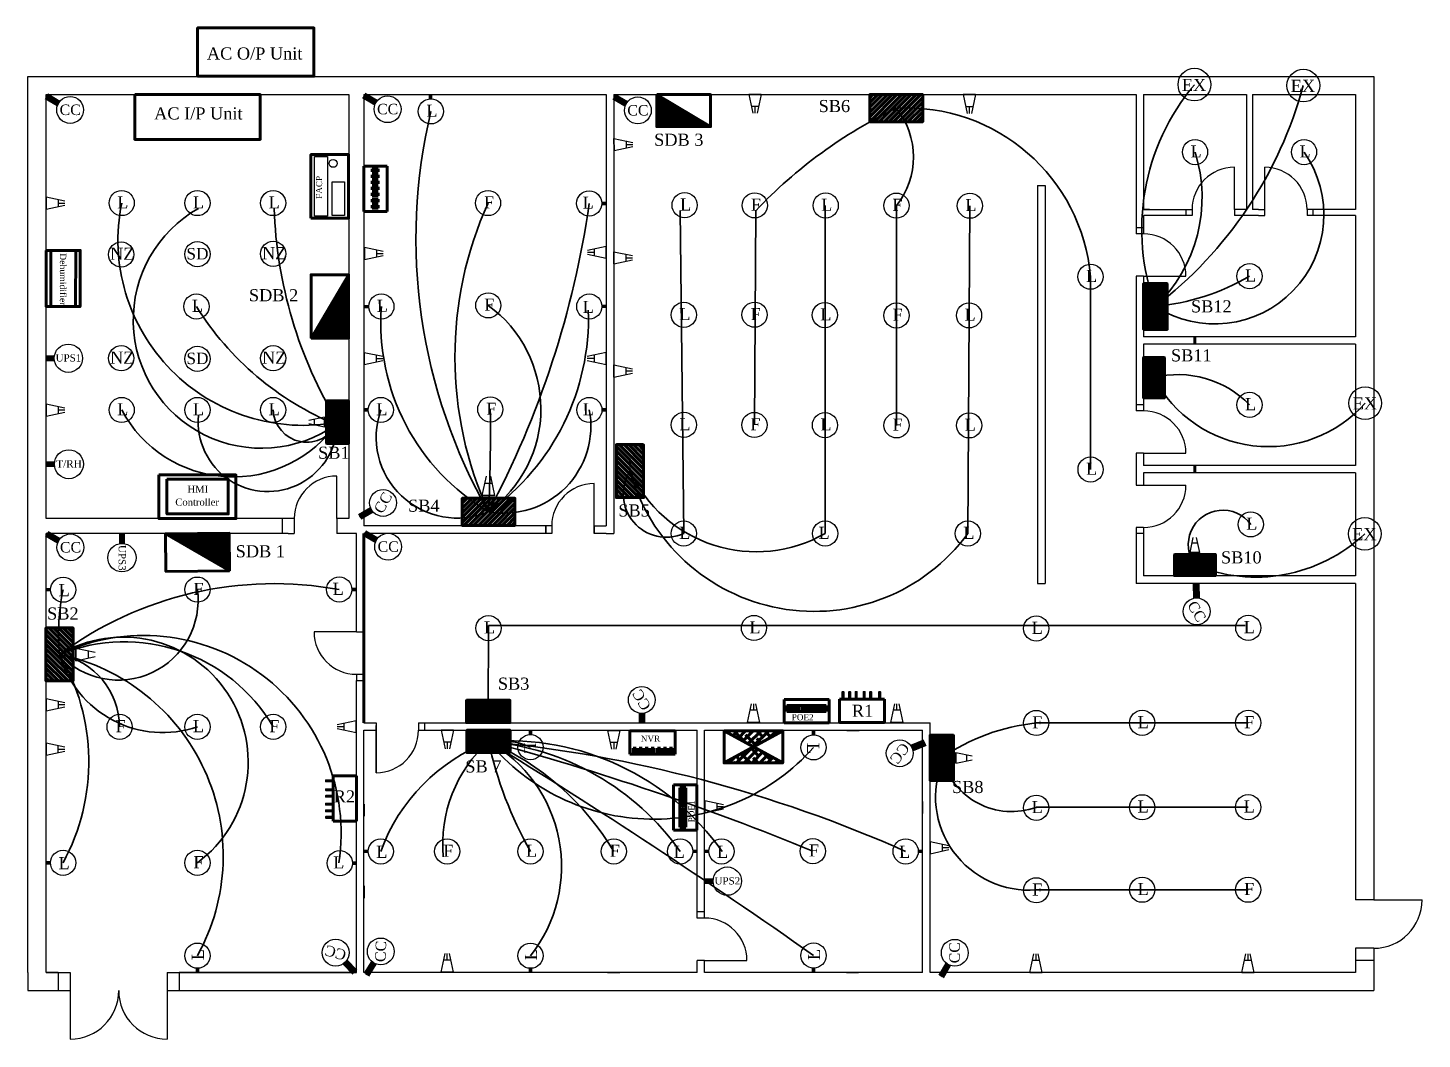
# Model space of a CAD drawing. Header units: metres. Extents: x 59 to 203, y 25 to 76.
# Drawn here: x 132.46 to 155.49, y 24.89 to 41.59 of the extents above; entities that cross this region are included whole.
import ezdxf
from ezdxf.enums import TextEntityAlignment as Align

# ---------------------------------------------------------------- set-up
doc = ezdxf.new("R2010")
doc.units = ezdxf.units.M
doc.header["$LTSCALE"] = 1e-05
doc.header["$MEASUREMENT"] = 0
doc.linetypes.add('DASHED2', pattern=[0.375, 0.25, -0.125])
doc.layers.add('Wire(SLF)', color=100, linetype='DASHED2')
doc.styles.get("Standard").update_dxf_attribs({"font": 'times.ttf'})

# ---------------------------------------------------------------- blocks, each defined once
blk = doc.blocks.new('normal door')
for p, q in [((0, 0.125), (0, 0.825)), ((-0.7, 0.125), (-0.8, 0.125)), ((-0.8, 0.125), (-0.8, 0)), ((-0.7, 0), (-0.8, 0)), ((-0.7, 0.125), (-0.7, 0)), ((0, 0.125), (0, 0))]:
    blk.add_line(p, q)
blk.add_arc((0, 0.125), 0.7, 90, 180)

msp = doc.modelspace()

# ---------------------------------------------------------------- hatches: boundary and pattern name
at = {"lineweight": 60}
h = msp.add_hatch(dxfattribs=at)
h.set_pattern_fill('ANSI31', color=256, scale=0.221801, angle=0.0166, style=0)
h.set_pattern_definition([(45.01664, (131.454638, 25.38501), (-0.019610316, 0.019598928), [])])
h.paths.add_polyline_path([(143.736, 39.958), (142.847, 40.485), (142.847, 39.958)])
h = msp.add_hatch(dxfattribs=at)
h.set_pattern_fill('ANSI31', color=256, scale=0.447342, angle=180)
h.set_pattern_definition([(225, (184.031344, 68.213096), (0.03953984, -0.03953984), [])])
h.paths.add_polyline_path([(147.241, 40.036), (147.241, 40.486), (146.367, 40.486), (146.367, 40.036)])
h = msp.add_hatch(dxfattribs=at)
h.set_pattern_fill('ANSI31', color=256, scale=0.261867, angle=90, style=0)
h.set_pattern_definition([(135, (154.962064, 23.005506), (-0.02314598, -0.02314598), [])])
h.paths.add_polyline_path([(137.76, 37.511), (137.139, 36.461), (137.76, 36.461)])
h = msp.add_hatch(dxfattribs=at)
h.set_pattern_fill('ANSI31', color=256, scale=0.388692, angle=-90)
h.set_pattern_definition([(315, (126.795753, 69.332457), (0.034355855, 0.034355855), [])])
h.paths.add_polyline_path([(151.279, 37.365), (150.888, 37.365), (150.888, 36.606), (151.279, 36.606)])
h = msp.add_hatch(dxfattribs=at)
h.set_pattern_fill('ANSI31', color=256, scale=0.342004, angle=-90)
h.set_pattern_definition([(315, (129.689607, 64.272085), (0.03022915, 0.03022915), [])])
h.paths.add_polyline_path([(151.232, 36.145), (150.888, 36.145), (150.888, 35.477), (151.232, 35.477)])
h = msp.add_hatch(dxfattribs=at)
h.set_pattern_fill('ANSI31', color=256, scale=0.359311, angle=90)
h.set_pattern_definition([(135, (160.02907, 5.1748), (-0.03175889, -0.03175889), [])])
h.paths.add_polyline_path([(137.397, 34.725), (137.758, 34.725), (137.758, 35.427), (137.397, 35.427)])
h = msp.add_hatch(dxfattribs=at)
h.set_pattern_fill('ANSI31', color=256, scale=0.447342, angle=-90)
h.set_pattern_definition([(315, (114.45358, 71.49459), (0.03953984, 0.03953984), [])])
h.paths.add_polyline_path([(142.631, 34.704), (142.181, 34.704), (142.181, 33.83), (142.631, 33.83)])
h = msp.add_hatch(dxfattribs=at)
h.set_pattern_fill('ANSI31', color=256, scale=0.447342)
h.set_pattern_definition([(45, (102.84303, 5.643244), (-0.03953984, 0.03953984), [])])
h.paths.add_polyline_path([(139.634, 33.82), (139.634, 33.371), (140.507, 33.371), (140.507, 33.82)])
h = msp.add_hatch(dxfattribs=at)
h.set_pattern_fill('ANSI31', color=256, scale=0.261867, angle=180.422, style=0)
h.set_pattern_definition([(225.42197, (149.116005, 50.540016), (0.023315812, -0.02297489), [])])
h.paths.add_polyline_path([(134.738, 33.232), (135.792, 32.618), (135.788, 33.24)])
h = msp.add_hatch(dxfattribs=at)
h.set_pattern_fill('ANSI31', color=256, scale=0.347025)
h.set_pattern_definition([(45, (122.8562, 11.03124), (-0.03067299, 0.03067299), [])])
h.paths.add_polyline_path([(151.396, 32.89), (151.396, 32.541), (152.074, 32.541), (152.074, 32.89)])
h = msp.add_hatch(dxfattribs=at)
h.set_pattern_fill('ANSI31', color=256, scale=0.447342, angle=-90)
h.set_pattern_definition([(315, (105.033273, 68.46726), (0.03953984, 0.03953984), [])])
h.paths.add_polyline_path([(133.21, 31.677), (132.761, 31.677), (132.761, 30.803), (133.21, 30.803)])
h = msp.add_hatch(dxfattribs=at)
h.set_pattern_fill('ANSI31', color=256, scale=0.367618)
h.set_pattern_definition([(45, (109.472096, 7.32689), (-0.032493114, 0.032493114), [])])
h.paths.add_polyline_path([(139.706, 30.482), (139.706, 30.113), (140.424, 30.113), (140.424, 30.482)])
h = msp.add_hatch(dxfattribs=at)
h.set_pattern_fill('ANSI31', color=256, scale=0.365629, angle=180)
h.set_pattern_definition([(225, (170.497143, 52.648433), (0.03231735, -0.03231735), [])])
h.paths.add_polyline_path([(140.427, 29.618), (140.427, 29.986), (139.713, 29.986), (139.713, 29.618)])
h = msp.add_hatch(dxfattribs=at)
h.set_pattern_fill('ANSI38', color=256, scale=0.720766)
h.set_pattern_definition([(45, (95.60787, -13.75963), (-0.06370732, 0.06370732), []), (135, (95.60787, -13.75963), (-0.19112195, 0.06370732), [0.2252394, -0.13514363])])
h.paths.add_polyline_path([(143.961, 29.979), (144.445, 29.714), (144.929, 29.979)])
h.paths.add_polyline_path([(144.929, 29.448), (144.445, 29.714), (143.961, 29.448)])
h = msp.add_hatch(dxfattribs=at)
h.set_pattern_fill('ANSI31', color=256, scale=0.382647, angle=-90)
h.set_pattern_definition([(315, (123.64542, 61.375407), (0.033821574, 0.033821574), [])])
h.paths.add_polyline_path([(147.748, 29.905), (147.363, 29.905), (147.363, 29.158), (147.748, 29.158)])

# ---------------------------------------------------------------- linework, layer by layer
for p, q in [((132.463, 25.986), (132.463, 40.786)), ((142.013, 40.786), (142.163, 40.786)), ((150.738, 40.786), (150.888, 40.786)), ((152.588, 40.786), (152.688, 40.786)), ((154.688, 40.786), (154.688, 36.486)), ((132.763, 40.486), (137.763, 40.486)), ((137.763, 40.486), (137.763, 33.486)), ((138.013, 40.486), (138.013, 36.855)), ((142.013, 40.486), (142.013, 33.361)), ((142.138, 40.486), (142.138, 33.236)), ((150.763, 40.486), (150.763, 38.186)), ((150.763, 40.486), (150.763, 38.186)), ((150.888, 40.486), (150.888, 38.586)), ((152.588, 40.486), (152.588, 38.586)), ((152.688, 40.486), (152.688, 38.586)), ((154.388, 40.486), (154.388, 38.586)), ((154.388, 40.486), (154.388, 38.586)), ((154.388, 40.486), (154.388, 38.586)), ((154.688, 40.486), (154.688, 38.586)), ((152.388, 38.586), (152.388, 39.286)), ((152.888, 38.586), (152.888, 39.286)), ((149.138, 38.986), (149.138, 32.411)), ((149.138, 38.986), (149.263, 38.986)), ((149.263, 38.986), (149.263, 32.411)), ((150.988, 38.586), (150.888, 38.586)), ((150.888, 38.586), (151.688, 38.586)), ((150.888, 38.486), (150.888, 38.186)), ((151.588, 38.486), (150.888, 38.486)), ((151.588, 38.586), (151.588, 38.486)), ((151.588, 38.586), (151.588, 38.486)), ((151.688, 38.486), (151.588, 38.486)), ((151.688, 38.586), (151.688, 38.486)), ((152.388, 38.586), (152.388, 38.486)), ((152.588, 38.586), (152.388, 38.586)), ((152.788, 38.486), (152.388, 38.486)), ((152.788, 38.586), (152.688, 38.586)), ((152.788, 38.586), (152.888, 38.586)), ((152.788, 38.486), (152.888, 38.486)), ((152.888, 38.486), (152.888, 38.586)), ((154.388, 38.586), (153.588, 38.586)), ((153.588, 38.586), (153.588, 38.486)), ((154.388, 38.486), (153.588, 38.486)), ((153.688, 38.486), (153.688, 38.586)), ((154.388, 38.486), (154.388, 37.486)), ((154.388, 38.486), (154.388, 36.486)), ((150.888, 38.286), (150.763, 38.286)), ((150.888, 38.186), (150.763, 38.186)), ((150.763, 37.486), (150.763, 35.261)), ((150.763, 37.486), (150.763, 35.261)), ((150.888, 37.486), (150.763, 37.486)), ((150.888, 37.486), (150.888, 36.486)), ((150.888, 37.486), (151.588, 37.486)), ((138.013, 36.855), (138.013, 33.361)), ((154.388, 36.486), (150.888, 36.486)), ((154.688, 36.486), (154.688, 36.386)), ((154.688, 36.386), (154.688, 36.286)), ((150.888, 36.361), (150.888, 35.261)), ((154.388, 36.361), (150.888, 36.361)), ((150.888, 35.361), (150.763, 35.361)), ((150.888, 35.261), (150.763, 35.261)), ((150.763, 34.561), (150.763, 34.036)), ((150.888, 34.561), (150.763, 34.561)), ((150.888, 34.561), (150.888, 34.361)), ((150.888, 34.561), (151.588, 34.561)), ((154.388, 34.361), (150.888, 34.361)), ((154.688, 34.361), (154.688, 34.225)), ((137.563, 33.486), (137.563, 34.186)), ((150.888, 34.236), (150.888, 34.036)), ((154.388, 34.236), (150.888, 34.236)), ((150.763, 34.036), (151.588, 34.036)), ((136.763, 33.486), (132.763, 33.486)), ((136.663, 33.486), (136.663, 33.236)), ((136.863, 33.486), (136.763, 33.486)), ((136.863, 33.486), (136.863, 33.236)), ((137.763, 33.486), (137.563, 33.486)), ((137.563, 33.486), (137.563, 33.236)), ((132.763, 25.986), (132.763, 33.236)), ((136.763, 33.236), (132.763, 33.236)), ((136.763, 33.236), (136.863, 33.236)), ((137.888, 33.236), (137.563, 33.236)), ((137.888, 31.611), (137.888, 33.236)), ((141.014, 33.361), (138.013, 33.361)), ((138.013, 31.611), (138.013, 33.236)), ((141.014, 33.236), (138.013, 33.236)), ((141.014, 33.236), (141.014, 33.361)), ((141.814, 33.236), (141.814, 33.361)), ((141.814, 33.361), (142.013, 33.361)), ((142.014, 33.236), (141.814, 33.236)), ((142.013, 33.236), (142.138, 33.236)), ((150.763, 33.336), (150.763, 32.411)), ((150.888, 33.336), (150.763, 33.336)), ((150.888, 33.236), (150.763, 33.236)), ((150.888, 33.336), (150.888, 32.536)), ((154.388, 32.536), (150.888, 32.536)), ((149.138, 32.411), (149.263, 32.411)), ((154.388, 32.411), (150.763, 32.411)), ((137.888, 31.611), (138.013, 31.611)), ((137.888, 25.986), (137.888, 30.811)), ((137.888, 30.811), (138.013, 30.811)), ((138.013, 30.111), (138.013, 30.811)), ((137.888, 25.986), (137.888, 29.986)), ((138.013, 30.111), (138.213, 30.111)), ((138.013, 30.111), (138.213, 30.111)), ((138.013, 25.986), (138.013, 29.986)), ((138.013, 29.986), (138.213, 29.986)), ((138.213, 30.111), (138.213, 29.986)), ((138.213, 29.286), (138.213, 30.066)), ((138.213, 29.986), (138.213, 29.286)), ((138.913, 30.111), (147.363, 30.111)), ((138.913, 30.111), (138.913, 29.986)), ((138.913, 29.986), (143.513, 29.986)), ((139.013, 30.111), (139.013, 29.986)), ((143.513, 26.886), (143.513, 29.986)), ((143.638, 26.886), (143.638, 29.986)), ((143.638, 29.986), (147.238, 29.986)), ((147.238, 25.986), (147.238, 29.986)), ((147.363, 25.986), (147.363, 30.111)), ((154.688, 27.383), (154.688, 27.186)), ((154.688, 27.186), (155.488, 27.186)), ((143.638, 26.986), (143.513, 26.986)), ((143.638, 26.886), (143.513, 26.886)), ((154.688, 26.386), (154.688, 25.686)), ((143.513, 25.986), (143.513, 26.186)), ((143.638, 26.186), (143.513, 26.186)), ((143.638, 25.986), (143.638, 26.186)), ((143.638, 26.186), (144.338, 26.186)), ((132.463, 25.986), (132.463, 25.686)), ((132.963, 25.986), (132.763, 25.986)), ((132.763, 25.986), (133.163, 25.986)), ((132.963, 25.986), (132.963, 25.686)), ((133.163, 25.986), (133.163, 25.686)), ((134.763, 25.986), (137.888, 25.986)), ((134.763, 25.986), (134.763, 25.686)), ((137.888, 25.986), (134.963, 25.986)), ((134.963, 25.986), (134.963, 25.686)), ((148.363, 25.986), (148.363, 25.987)), ((132.463, 25.686), (132.763, 25.686)), ((132.763, 25.686), (133.163, 25.686)), ((133.163, 25.686), (133.163, 24.886)), ((134.763, 25.686), (154.688, 25.686)), ((134.763, 25.686), (134.763, 24.886))]:
    msp.add_line(p, q)
for p, q in [((132.954, 40.312), (132.755, 40.429)), ((132.97, 40.344), (132.77, 40.461)), ((132.986, 40.368), (132.786, 40.485)), ((138.196, 40.324), (137.997, 40.441)), ((138.212, 40.356), (138.012, 40.473)), ((138.228, 40.38), (138.028, 40.497)), ((142.329, 40.304), (142.129, 40.421)), ((142.345, 40.336), (142.145, 40.453)), ((142.361, 40.36), (142.161, 40.477)), ((132.84, 37.913), (132.84, 36.986)), ((133.254, 37.912), (133.249, 36.984)), ((132.899, 36.155), (132.758, 36.155)), ((132.899, 36.155), (132.899, 36.155)), ((132.899, 36.107), (132.758, 36.107)), ((132.902, 34.406), (132.758, 34.406)), ((132.902, 34.357), (132.758, 34.357)), ((132.902, 34.406), (132.902, 34.406)), ((138.125, 33.655), (137.926, 33.537)), ((138.138, 33.629), (137.939, 33.511)), ((138.158, 33.6), (137.959, 33.482)), ((132.959, 33.087), (132.759, 33.204)), ((132.974, 33.119), (132.774, 33.236)), ((132.99, 33.143), (132.791, 33.26)), ((133.991, 33.069), (133.991, 33.236)), ((134.04, 33.069), (134.04, 33.236)), ((138.205, 33.099), (138.006, 33.215)), ((138.221, 33.13), (138.021, 33.247)), ((138.237, 33.154), (138.037, 33.271)), ((134.04, 33.069), (134.04, 33.069)), ((151.728, 32.169), (151.726, 32.401)), ((151.764, 32.172), (151.762, 32.404)), ((151.793, 32.17), (151.791, 32.402)), ((142.572, 30.268), (142.573, 30.111)), ((142.601, 30.266), (142.602, 30.111)), ((142.636, 30.269), (142.637, 30.111)), ((143.961, 29.979), (144.929, 29.448)), ((144.929, 29.979), (143.961, 29.448)), ((147.05, 29.722), (147.264, 29.81)), ((147.066, 29.691), (147.28, 29.779)), ((147.075, 29.663), (147.29, 29.751)), ((143.78, 27.519), (143.64, 27.519)), ((143.78, 27.471), (143.64, 27.471)), ((143.78, 27.519), (143.78, 27.519)), ((137.678, 26.136), (137.839, 25.97)), ((137.7, 26.155), (137.862, 25.989)), ((137.724, 26.181), (137.885, 26.015)), ((138.148, 26.163), (138.025, 25.967)), ((138.172, 26.145), (138.048, 25.95)), ((138.203, 26.129), (138.08, 25.933)), ((147.633, 26.136), (147.516, 25.937)), ((147.657, 26.12), (147.54, 25.92)), ((147.689, 26.105), (147.572, 25.905))]:
    msp.add_line(p, q, dxfattribs=at)
at = {"color": 0, "lineweight": 60}
for p, q in [((139.107, 40.486), (139.108, 40.415)), ((139.116, 40.486), (139.117, 40.415)), ((142.847, 40.485), (143.736, 39.958)), ((148.009, 40.485), (148.009, 40.486)), ((138.013, 38.557), (138.013, 39.304)), ((138.013, 39.304), (138.398, 39.304)), ((138.147, 39.261), (138.147, 39.211)), ((138.247, 39.261), (138.147, 39.261)), ((138.247, 39.211), (138.147, 39.211)), ((138.147, 39.161), (138.147, 39.111)), ((138.247, 39.161), (138.147, 39.161)), ((138.247, 39.161), (138.147, 39.161)), ((138.247, 39.261), (138.247, 39.211)), ((138.247, 39.161), (138.247, 39.111)), ((138.398, 39.304), (138.398, 38.557)), ((138.247, 39.111), (138.147, 39.111)), ((138.147, 39.061), (138.147, 39.011)), ((138.247, 39.061), (138.147, 39.061)), ((138.247, 39.011), (138.147, 39.011)), ((138.147, 38.961), (138.147, 38.911)), ((138.247, 38.961), (138.147, 38.961)), ((138.247, 39.061), (138.247, 39.011)), ((138.247, 38.961), (138.247, 38.911)), ((138.247, 38.911), (138.147, 38.911)), ((138.147, 38.861), (138.147, 38.811)), ((138.247, 38.861), (138.147, 38.861)), ((138.247, 38.811), (138.147, 38.811)), ((138.147, 38.761), (138.147, 38.711)), ((138.247, 38.761), (138.147, 38.761)), ((138.247, 38.711), (138.147, 38.711)), ((138.247, 38.861), (138.247, 38.811)), ((138.247, 38.761), (138.247, 38.711)), ((142.011, 38.691), (141.94, 38.691)), ((142.011, 38.682), (141.94, 38.682)), ((138.398, 38.557), (138.013, 38.557)), ((138.147, 38.661), (138.147, 38.611)), ((138.247, 38.661), (138.147, 38.661)), ((138.247, 38.611), (138.147, 38.611)), ((138.247, 38.661), (138.247, 38.611)), ((137.139, 36.461), (137.76, 37.511)), ((138.021, 36.988), (138.092, 36.988)), ((138.022, 36.978), (138.092, 36.979)), ((142.013, 36.992), (141.942, 36.991)), ((142.013, 36.983), (141.942, 36.982)), ((151.737, 36.486), (151.737, 36.361)), ((138.013, 35.282), (138.084, 35.282)), ((138.013, 35.273), (138.084, 35.273)), ((142.014, 35.283), (141.943, 35.283)), ((142.014, 35.274), (141.943, 35.274)), ((151.736, 34.361), (151.736, 34.236)), ((135.792, 32.618), (134.738, 33.232)), ((138.013, 30.111), (138.013, 33.236)), ((151.735, 32.541), (151.735, 32.536)), ((132.766, 32.313), (132.837, 32.313)), ((132.766, 32.304), (132.837, 32.304)), ((137.883, 32.317), (137.812, 32.316)), ((137.883, 32.308), (137.813, 32.307)), ((144.95, 30.112), (144.95, 30.497)), ((144.95, 30.497), (145.697, 30.497)), ((144.997, 30.397), (145.647, 30.397)), ((144.997, 30.397), (144.997, 30.297)), ((145.047, 30.397), (145.047, 30.297)), ((145.097, 30.397), (145.097, 30.297)), ((145.097, 30.397), (145.097, 30.297)), ((145.147, 30.397), (145.147, 30.297)), ((145.197, 30.397), (145.197, 30.297)), ((145.247, 30.397), (145.247, 30.297)), ((145.297, 30.397), (145.297, 30.297)), ((145.347, 30.397), (145.347, 30.297)), ((145.397, 30.397), (145.397, 30.297)), ((145.447, 30.397), (145.447, 30.297)), ((145.497, 30.397), (145.497, 30.297)), ((145.547, 30.397), (145.547, 30.297)), ((145.597, 30.397), (145.597, 30.297)), ((145.647, 30.397), (145.647, 30.297)), ((145.697, 30.497), (145.697, 30.112)), ((145.864, 30.115), (145.864, 30.5)), ((145.864, 30.5), (146.612, 30.5)), ((146.612, 30.5), (146.612, 30.115)), ((144.997, 30.297), (145.647, 30.297)), ((140.759, 29.987), (140.759, 29.916)), ((140.768, 29.987), (140.768, 29.916)), ((142.403, 29.977), (143.151, 29.977)), ((142.403, 29.592), (142.403, 29.977)), ((143.151, 29.977), (143.151, 29.592)), ((145.697, 30.112), (144.95, 30.112)), ((145.434, 29.982), (145.434, 29.912)), ((145.443, 29.982), (145.443, 29.912)), ((146.612, 30.115), (145.864, 30.115)), ((143.151, 29.592), (142.403, 29.592)), ((142.508, 29.692), (142.458, 29.692)), ((142.458, 29.592), (142.458, 29.692)), ((142.508, 29.592), (142.458, 29.592)), ((142.508, 29.592), (142.508, 29.692)), ((142.608, 29.692), (142.558, 29.692)), ((142.558, 29.592), (142.558, 29.692)), ((142.608, 29.592), (142.558, 29.592)), ((142.608, 29.592), (142.608, 29.692)), ((142.708, 29.692), (142.658, 29.692)), ((142.658, 29.592), (142.658, 29.692)), ((142.708, 29.592), (142.658, 29.592)), ((142.708, 29.592), (142.708, 29.692)), ((142.808, 29.692), (142.758, 29.692)), ((142.758, 29.592), (142.758, 29.692)), ((142.808, 29.592), (142.758, 29.592)), ((142.808, 29.592), (142.808, 29.692)), ((142.908, 29.692), (142.858, 29.692)), ((142.858, 29.592), (142.858, 29.692)), ((142.908, 29.592), (142.858, 29.592)), ((142.908, 29.592), (142.908, 29.692)), ((143.008, 29.692), (142.958, 29.692)), ((142.958, 29.592), (142.958, 29.692)), ((143.008, 29.592), (142.958, 29.592)), ((143.008, 29.592), (143.008, 29.692)), ((143.008, 29.592), (143.008, 29.692)), ((143.108, 29.692), (143.058, 29.692)), ((143.058, 29.592), (143.058, 29.692)), ((143.108, 29.592), (143.058, 29.592)), ((143.108, 29.592), (143.108, 29.692)), ((137.503, 28.488), (137.503, 29.235)), ((137.503, 29.235), (137.888, 29.235)), ((137.888, 29.235), (137.888, 28.488)), ((143.127, 28.339), (143.127, 29.086)), ((143.127, 29.086), (143.511, 29.086)), ((143.227, 28.386), (143.227, 29.036)), ((143.227, 29.036), (143.327, 29.036)), ((143.327, 28.386), (143.327, 29.036)), ((143.511, 29.086), (143.511, 28.339)), ((143.227, 28.986), (143.327, 28.986)), ((143.227, 28.936), (143.327, 28.936)), ((143.227, 28.886), (143.327, 28.886)), ((143.227, 28.836), (143.327, 28.836)), ((143.227, 28.786), (143.327, 28.786)), ((143.227, 28.736), (143.327, 28.736)), ((143.227, 28.686), (143.327, 28.686)), ((143.227, 28.636), (143.327, 28.636)), ((143.227, 28.586), (143.327, 28.586)), ((137.888, 28.488), (137.503, 28.488)), ((143.511, 28.339), (143.127, 28.339)), ((143.227, 28.536), (143.327, 28.536)), ((143.227, 28.486), (143.327, 28.486)), ((143.227, 28.486), (143.327, 28.486)), ((143.227, 28.436), (143.327, 28.436)), ((143.227, 28.386), (143.327, 28.386)), ((138.012, 27.991), (138.083, 27.991)), ((138.012, 27.982), (138.083, 27.982)), ((143.514, 27.991), (143.443, 27.991)), ((143.514, 27.982), (143.443, 27.982)), ((143.639, 27.991), (143.71, 27.991)), ((143.639, 27.982), (143.71, 27.982)), ((147.237, 27.991), (147.166, 27.991)), ((147.237, 27.982), (147.167, 27.982)), ((132.765, 27.803), (132.836, 27.803)), ((132.765, 27.794), (132.836, 27.794)), ((137.892, 27.797), (137.821, 27.797)), ((137.892, 27.788), (137.821, 27.788)), ((135.258, 25.985), (135.258, 26.056)), ((135.267, 25.985), (135.267, 26.056)), ((140.758, 25.984), (140.758, 26.055)), ((140.767, 25.984), (140.767, 26.055)), ((145.433, 25.988), (145.433, 26.058)), ((145.442, 25.988), (145.442, 26.058))]:
    msp.add_line(p, q, dxfattribs=at)
at = {"color": 0}
for p, q in [((144.369, 40.487), (144.572, 40.487)), ((144.572, 40.487), (144.369, 40.487)), ((144.369, 40.487), (144.435, 40.177)), ((144.572, 40.487), (144.506, 40.177)), ((147.907, 40.485), (148.11, 40.485)), ((148.11, 40.485), (147.907, 40.485)), ((147.907, 40.485), (147.973, 40.176)), ((148.11, 40.485), (148.044, 40.176)), ((144.529, 40.288), (144.412, 40.288)), ((144.47, 40.288), (144.47, 40.177)), ((144.47, 40.288), (144.47, 40.177)), ((148.067, 40.286), (147.95, 40.286)), ((148.008, 40.286), (148.008, 40.176)), ((148.008, 40.286), (148.008, 40.176)), ((142.143, 39.56), (142.142, 39.762)), ((142.142, 39.762), (142.452, 39.697)), ((142.142, 39.762), (142.143, 39.56)), ((142.143, 39.56), (142.452, 39.627)), ((142.341, 39.72), (142.342, 39.603)), ((142.341, 39.662), (142.452, 39.662)), ((142.341, 39.662), (142.452, 39.662)), ((132.763, 38.593), (132.763, 38.795)), ((132.763, 38.795), (133.072, 38.729)), ((132.763, 38.795), (132.763, 38.593)), ((132.962, 38.753), (132.962, 38.635)), ((132.962, 38.694), (133.072, 38.694)), ((132.962, 38.694), (133.072, 38.694)), ((137.763, 38.593), (137.763, 38.795)), ((137.763, 38.795), (137.763, 38.593)), ((132.763, 38.593), (133.072, 38.659)), ((138.022, 37.761), (138.022, 37.963)), ((138.022, 37.963), (138.331, 37.899)), ((138.022, 37.963), (138.022, 37.761)), ((138.022, 37.761), (138.331, 37.828)), ((138.22, 37.922), (138.221, 37.804)), ((138.221, 37.863), (138.331, 37.863)), ((138.221, 37.863), (138.331, 37.863)), ((142.012, 37.978), (141.703, 37.913)), ((141.814, 37.877), (141.703, 37.877)), ((141.814, 37.877), (141.703, 37.877)), ((142.012, 37.776), (141.703, 37.842)), ((141.814, 37.936), (141.814, 37.819)), ((142.012, 37.776), (142.012, 37.978)), ((142.012, 37.978), (142.012, 37.776)), ((142.14, 37.688), (142.14, 37.891)), ((142.14, 37.891), (142.449, 37.826)), ((142.14, 37.891), (142.14, 37.688)), ((142.339, 37.849), (142.339, 37.731)), ((142.339, 37.79), (142.449, 37.791)), ((142.339, 37.79), (142.449, 37.791)), ((142.14, 37.688), (142.45, 37.755)), ((138.015, 36.026), (138.014, 36.228)), ((138.014, 36.228), (138.324, 36.164)), ((138.014, 36.228), (138.015, 36.026)), ((138.213, 36.187), (138.213, 36.069)), ((142.011, 36.226), (141.701, 36.16)), ((141.812, 36.183), (141.812, 36.066)), ((142.011, 36.024), (142.011, 36.226)), ((142.011, 36.226), (142.011, 36.024)), ((138.015, 36.026), (138.324, 36.093)), ((138.213, 36.128), (138.324, 36.129)), ((138.213, 36.128), (138.324, 36.129)), ((141.812, 36.125), (141.701, 36.125)), ((141.812, 36.125), (141.701, 36.125)), ((142.011, 36.024), (141.701, 36.089)), ((142.14, 35.82), (142.14, 36.022)), ((142.14, 36.022), (142.449, 35.957)), ((142.14, 36.022), (142.14, 35.82)), ((142.339, 35.98), (142.339, 35.863)), ((142.339, 35.921), (142.449, 35.922)), ((142.339, 35.921), (142.449, 35.922)), ((142.14, 35.82), (142.45, 35.886)), ((132.764, 35.176), (132.764, 35.378)), ((132.764, 35.378), (133.073, 35.313)), ((132.764, 35.378), (132.764, 35.176)), ((132.764, 35.176), (133.073, 35.242)), ((132.962, 35.336), (132.962, 35.219)), ((132.962, 35.277), (133.073, 35.277)), ((132.962, 35.277), (133.073, 35.277)), ((137.36, 35.16), (137.105, 35.105)), ((137.36, 34.993), (137.105, 35.047)), ((137.196, 35.028), (137.196, 35.125)), ((137.36, 35.16), (137.36, 34.993)), ((137.36, 34.993), (137.36, 35.16)), ((139.967, 33.866), (140.034, 34.184)), ((140.174, 33.866), (140.107, 34.184)), ((140.174, 33.866), (139.967, 33.866)), ((139.967, 33.866), (140.174, 33.866)), ((140.01, 34.07), (140.131, 34.07)), ((134.011, 33.486), (134.011, 33.486)), ((151.655, 32.925), (151.707, 33.172)), ((151.816, 32.925), (151.763, 33.172)), ((151.689, 33.084), (151.782, 33.084)), ((151.816, 32.925), (151.655, 32.925)), ((151.655, 32.925), (151.816, 32.925)), ((133.257, 31.136), (133.257, 31.343)), ((133.257, 31.343), (133.574, 31.276)), ((133.257, 31.343), (133.257, 31.136)), ((133.257, 31.136), (133.574, 31.204)), ((133.46, 31.3), (133.46, 31.179)), ((132.765, 30.309), (132.765, 30.511)), ((132.765, 30.511), (133.074, 30.446)), ((132.765, 30.511), (132.765, 30.309)), ((132.964, 30.469), (132.964, 30.352)), ((132.964, 30.41), (133.074, 30.41)), ((132.964, 30.41), (133.074, 30.41)), ((144.349, 30.117), (144.414, 30.426)), ((144.45, 30.316), (144.45, 30.426)), ((144.45, 30.316), (144.45, 30.426)), ((144.551, 30.117), (144.485, 30.426)), ((146.713, 30.117), (146.779, 30.426)), ((146.814, 30.316), (146.814, 30.426)), ((146.814, 30.316), (146.814, 30.426)), ((146.915, 30.117), (146.849, 30.426)), ((132.765, 30.309), (133.074, 30.375)), ((144.508, 30.316), (144.391, 30.316)), ((146.873, 30.316), (146.755, 30.316)), ((137.882, 30.144), (137.573, 30.078)), ((137.684, 30.043), (137.573, 30.043)), ((137.684, 30.043), (137.573, 30.043)), ((137.882, 29.942), (137.573, 30.008)), ((137.684, 29.984), (137.684, 30.102)), ((137.882, 30.144), (137.882, 29.942)), ((137.882, 29.942), (137.882, 30.144)), ((139.287, 29.987), (139.489, 29.987)), ((139.489, 29.987), (139.287, 29.987)), ((139.287, 29.987), (139.353, 29.678)), ((139.489, 29.987), (139.423, 29.678)), ((142.037, 29.985), (142.239, 29.985)), ((142.239, 29.985), (142.037, 29.985)), ((142.037, 29.985), (142.103, 29.675)), ((142.239, 29.985), (142.173, 29.675)), ((144.349, 30.117), (144.551, 30.117)), ((144.551, 30.117), (144.349, 30.117)), ((145.987, 29.983), (146.189, 29.983)), ((146.189, 29.983), (145.987, 29.983)), ((146.713, 30.117), (146.915, 30.117)), ((146.915, 30.117), (146.713, 30.117)), ((132.765, 29.777), (132.765, 29.575)), ((132.765, 29.575), (132.765, 29.777)), ((132.765, 29.777), (133.074, 29.711)), ((132.964, 29.617), (132.964, 29.735)), ((139.446, 29.788), (139.329, 29.788)), ((139.388, 29.788), (139.388, 29.678)), ((139.388, 29.788), (139.388, 29.678)), ((142.197, 29.786), (142.079, 29.786)), ((142.138, 29.786), (142.138, 29.675)), ((142.138, 29.786), (142.138, 29.675)), ((132.765, 29.575), (133.074, 29.641)), ((132.964, 29.676), (133.074, 29.676)), ((132.964, 29.676), (133.074, 29.676)), ((147.787, 29.443), (147.787, 29.62)), ((147.787, 29.62), (148.059, 29.563)), ((147.787, 29.62), (147.787, 29.443)), ((147.787, 29.443), (148.059, 29.501)), ((147.961, 29.583), (147.961, 29.48)), ((143.641, 28.624), (143.641, 28.826)), ((143.641, 28.826), (143.95, 28.76)), ((143.641, 28.826), (143.641, 28.624)), ((143.839, 28.784), (143.839, 28.666)), ((147.236, 28.813), (147.236, 28.611)), ((147.236, 28.611), (147.236, 28.813)), ((138.017, 28.566), (138.017, 28.768)), ((138.017, 28.768), (138.017, 28.566)), ((143.641, 28.624), (143.95, 28.69)), ((143.839, 28.725), (143.95, 28.725)), ((143.839, 28.725), (143.95, 28.725)), ((147.364, 27.948), (147.364, 28.15)), ((147.364, 28.15), (147.673, 28.085)), ((147.364, 28.15), (147.364, 27.948)), ((147.562, 28.108), (147.563, 27.991)), ((147.364, 27.948), (147.673, 28.015)), ((147.563, 28.05), (147.673, 28.05)), ((147.563, 28.05), (147.673, 28.05)), ((138.017, 27.415), (138.017, 27.213)), ((138.017, 27.213), (138.017, 27.415)), ((139.287, 25.989), (139.353, 26.299)), ((139.388, 26.188), (139.388, 26.299)), ((139.388, 26.188), (139.388, 26.299)), ((139.489, 25.989), (139.423, 26.299)), ((149.012, 25.986), (149.078, 26.295)), ((149.113, 26.184), (149.113, 26.295)), ((149.113, 26.184), (149.113, 26.295)), ((149.214, 25.986), (149.148, 26.295)), ((152.512, 25.987), (152.578, 26.296)), ((152.613, 26.186), (152.613, 26.296)), ((152.613, 26.186), (152.613, 26.296)), ((152.714, 25.987), (152.648, 26.296)), ((139.446, 26.188), (139.329, 26.188)), ((149.172, 26.184), (149.054, 26.184)), ((152.672, 26.186), (152.554, 26.186)), ((139.287, 25.989), (139.489, 25.989)), ((139.489, 25.989), (139.287, 25.989)), ((142.037, 25.987), (142.239, 25.987)), ((142.239, 25.987), (142.037, 25.987)), ((145.98, 25.988), (146.182, 25.988)), ((146.182, 25.988), (145.98, 25.988)), ((149.012, 25.986), (149.214, 25.986)), ((149.214, 25.986), (149.012, 25.986)), ((152.512, 25.987), (152.714, 25.987)), ((152.714, 25.987), (152.512, 25.987))]:
    msp.add_line(p, q, dxfattribs=at)
at = {"lineweight": 60}
for points in [[(135.266, 40.789), (137.187, 40.789), (137.187, 41.587), (135.266, 41.587)], [(134.227, 40.486), (136.299, 40.486), (136.299, 39.746), (134.227, 39.746)], [(132.766, 37.913), (133.328, 37.911), (133.326, 36.984), (132.763, 36.986)], [(134.626, 34.205), (135.899, 34.205), (135.899, 33.484), (134.626, 33.484)], [(134.76, 34.133), (135.773, 34.133), (135.773, 33.559), (134.76, 33.559)], [(143.961, 29.979), (144.929, 29.979), (144.929, 29.448), (143.961, 29.448)]]:
    msp.add_lwpolyline(points, close=True, dxfattribs=at)
for points in [[(132.463, 33.486), (132.463, 40.786), (137.763, 40.786)], [(132.463, 40.786), (142.013, 40.786)], [(142.138, 40.786), (154.688, 40.786)], [(150.888, 40.786), (152.588, 40.786)], [(152.688, 40.786), (154.688, 40.786), (154.688, 38.586)], [(132.763, 33.486), (132.763, 40.486), (137.763, 40.486)], [(138.013, 40.486), (142.013, 40.486)], [(142.138, 40.486), (150.763, 40.486)], [(150.888, 40.486), (152.588, 40.486)], [(152.688, 40.486), (154.388, 40.486), (154.388, 38.586)], [(154.388, 38.486), (154.388, 36.486)], [(154.388, 36.361), (154.388, 34.361)], [(154.688, 36.361), (154.688, 34.361)], [(154.388, 34.236), (154.388, 32.536)], [(154.688, 34.236), (154.688, 27.383)], [(154.388, 32.411), (154.388, 27.186)], [(154.688, 27.186), (154.388, 27.186)], [(154.688, 26.386), (154.388, 26.386)], [(154.388, 26.386), (154.388, 25.986)], [(154.688, 26.186), (154.388, 26.186)], [(143.513, 25.986), (138.013, 25.986)], [(147.238, 25.986), (143.638, 25.986)], [(154.388, 25.986), (147.363, 25.986)]]:
    msp.add_lwpolyline(points)
at = {"color": 0, "lineweight": 60}
for points in [[(142.847, 40.485), (143.736, 40.485), (143.736, 39.958), (142.847, 39.958)], [(147.241, 40.036), (146.367, 40.036), (146.367, 40.486), (147.241, 40.486)], [(137.138, 38.444), (137.138, 39.494), (137.76, 39.494), (137.76, 38.444)], [(137.139, 36.461), (137.139, 37.511), (137.76, 37.511), (137.76, 36.461)], [(151.279, 37.365), (151.279, 36.606), (150.888, 36.606), (150.888, 37.365)], [(151.232, 36.145), (151.232, 35.477), (150.888, 35.477), (150.888, 36.145)], [(137.397, 34.725), (137.397, 35.427), (137.758, 35.427), (137.758, 34.725)], [(142.631, 34.704), (142.631, 33.83), (142.181, 33.83), (142.181, 34.704)], [(139.634, 33.82), (140.507, 33.82), (140.507, 33.371), (139.634, 33.371)], [(135.792, 32.618), (134.742, 32.61), (134.738, 33.232), (135.788, 33.24)], [(151.396, 32.89), (152.074, 32.89), (152.074, 32.541), (151.396, 32.541)], [(133.21, 31.677), (133.21, 30.803), (132.761, 30.803), (132.761, 31.677)], [(139.706, 30.482), (140.424, 30.482), (140.424, 30.113), (139.706, 30.113)], [(140.427, 29.618), (139.713, 29.618), (139.713, 29.986), (140.427, 29.986)], [(147.748, 29.905), (147.748, 29.158), (147.363, 29.158), (147.363, 29.905)]]:
    msp.add_lwpolyline(points, close=True, dxfattribs=at)
for points in [[(137.195, 38.475), (137.195, 39.465), (137.412, 39.465), (137.412, 38.475)], [(137.488, 38.488), (137.488, 39.047), (137.692, 39.047), (137.692, 38.488)]]:
    msp.add_lwpolyline(points, close=True)
at = {"linetype": 'Continuous', "lineweight": 35}
for points in [[(145.912, 30.5), (145.936, 30.5), (145.936, 30.622), (145.912, 30.622)], [(146.021, 30.5), (146.046, 30.5), (146.046, 30.622), (146.021, 30.622)], [(146.13, 30.5), (146.154, 30.5), (146.154, 30.622), (146.13, 30.622)], [(146.261, 30.5), (146.286, 30.5), (146.286, 30.622), (146.261, 30.622)], [(146.369, 30.5), (146.393, 30.5), (146.393, 30.622), (146.369, 30.622)], [(146.517, 30.5), (146.541, 30.5), (146.541, 30.622), (146.517, 30.622)], [(137.503, 29.14), (137.503, 29.164), (137.381, 29.164), (137.381, 29.14)], [(137.503, 28.992), (137.503, 29.016), (137.381, 29.016), (137.381, 28.992)], [(137.503, 28.885), (137.503, 28.909), (137.381, 28.909), (137.381, 28.885)], [(137.503, 28.753), (137.503, 28.778), (137.381, 28.778), (137.381, 28.753)], [(137.503, 28.644), (137.503, 28.669), (137.381, 28.669), (137.381, 28.644)], [(137.503, 28.535), (137.503, 28.56), (137.381, 28.56), (137.381, 28.535)]]:
    msp.add_lwpolyline(points, close=True, dxfattribs=at)
for centre, radius in [((151.727, 40.65), 0.27), ((153.526, 40.634), 0.27), ((137.504, 39.35), 0.0658), ((154.549, 35.39), 0.27), ((154.541, 33.23), 0.27)]:
    msp.add_circle(centre, radius)
at = {"color": 0}
for centre, radius in [((133.161, 40.232), 0.222), ((138.403, 40.244), 0.222), ((139.118, 40.209), 0.208), ((142.536, 40.224), 0.222), ((151.738, 39.536), 0.208), ((153.538, 39.536), 0.208), ((134.012, 38.694), 0.208), ((135.263, 38.694), 0.208), ((136.513, 38.694), 0.208), ((140.062, 38.694), 0.208), ((141.732, 38.688), 0.208), ((143.309, 38.659), 0.208), ((144.467, 38.656), 0.208), ((145.638, 38.654), 0.208), ((146.806, 38.652), 0.208), ((148.02, 38.65), 0.208), ((134.004, 37.845), 0.208), ((135.263, 37.85), 0.208), ((136.513, 37.855), 0.208), ((150.012, 37.478), 0.208), ((152.638, 37.486), 0.208), ((135.246, 36.986), 0.208), ((138.3, 36.986), 0.208), ((140.066, 37.004), 0.208), ((141.734, 36.986), 0.208), ((143.295, 36.848), 0.208), ((144.464, 36.85), 0.208), ((145.624, 36.844), 0.208), ((146.808, 36.838), 0.208), ((148.006, 36.839), 0.208), ((133.132, 36.131), 0.234), ((134.004, 36.131), 0.208), ((135.263, 36.121), 0.208), ((136.514, 36.131), 0.208), ((134.012, 35.277), 0.208), ((135.263, 35.277), 0.208), ((136.514, 35.277), 0.208), ((138.292, 35.277), 0.208), ((140.099, 35.286), 0.208), ((141.735, 35.277), 0.208), ((152.638, 35.361), 0.208), ((143.297, 35.031), 0.208), ((144.461, 35.029), 0.208), ((145.626, 35.026), 0.208), ((146.809, 35.023), 0.208), ((148.008, 35.022), 0.208), ((133.14, 34.381), 0.239), ((150.013, 34.294), 0.208), ((138.329, 33.742), 0.222), ((143.294, 33.236), 0.208), ((145.629, 33.236), 0.208), ((147.986, 33.236), 0.208), ((152.658, 33.387), 0.208), ((133.165, 33.007), 0.222), ((138.412, 33.018), 0.222), ((134.016, 32.837), 0.234), ((133.045, 32.308), 0.208), ((135.263, 32.31), 0.208), ((137.605, 32.311), 0.208), ((151.765, 31.95), 0.222), ((140.07, 31.673), 0.208), ((144.454, 31.676), 0.208), ((149.115, 31.668), 0.208), ((152.617, 31.678), 0.208), ((142.601, 30.488), 0.222), ((133.978, 30.043), 0.208), ((135.263, 30.043), 0.208), ((136.515, 30.043), 0.208), ((149.115, 30.107), 0.208), ((150.865, 30.109), 0.208), ((152.616, 30.11), 0.208), ((140.763, 29.708), 0.208), ((145.438, 29.704), 0.208), ((146.861, 29.607), 0.222), ((149.115, 28.707), 0.208), ((150.864, 28.715), 0.208), ((152.615, 28.716), 0.208), ((138.291, 27.986), 0.208), ((139.387, 27.986), 0.208), ((140.763, 27.986), 0.208), ((142.139, 27.986), 0.208), ((143.235, 27.986), 0.208), ((143.918, 27.986), 0.208), ((145.426, 27.99), 0.208), ((146.959, 27.986), 0.208), ((133.044, 27.798), 0.208), ((135.263, 27.797), 0.208), ((137.613, 27.792), 0.208), ((144.013, 27.495), 0.234), ((149.115, 27.344), 0.208), ((150.864, 27.353), 0.208), ((152.615, 27.353), 0.208), ((137.546, 26.314), 0.222), ((138.291, 26.333), 0.222), ((147.77, 26.311), 0.222), ((135.263, 26.264), 0.208), ((140.763, 26.263), 0.208), ((145.438, 26.266), 0.208)]:
    msp.add_circle(centre, radius, dxfattribs=at)
for centre, radius, start, end in [((152.388, 38.586), 0.7, 90, 180), ((152.888, 38.586), 0.7, 0, 90), ((150.888, 37.486), 0.7, 0, 90), ((150.888, 34.561), 0.7, 0, 90), ((137.563, 33.486), 0.7, 90, 180), ((150.888, 34.036), 0.7, 270, 0), ((138.213, 29.986), 0.7, 270, 0), ((154.688, 27.186), 0.8, 270, 0), ((143.638, 26.186), 0.7, 0, 90), ((133.163, 25.686), 0.8, 270, 0), ((134.763, 25.686), 0.8, 180, 270)]:
    msp.add_arc(centre, radius, start, end)
at = {"layer": 'Wire(SLF)', "linetype": 'Continuous', "lineweight": 35}
for p, q in [((143.294, 33.236), (143.236, 38.57)), ((144.485, 38.568), (144.461, 35.029)), ((145.629, 33.236), (145.629, 38.654)), ((146.809, 35.023), (146.806, 38.652)), ((147.986, 33.236), (148.02, 38.65)), ((150.012, 37.478), (150.013, 34.294)), ((140.066, 30.307), (140.07, 31.715)), ((140.07, 31.715), (152.565, 31.719)), ((149.115, 30.107), (152.616, 30.11)), ((149.114, 28.714), (152.615, 28.717)), ((149.114, 27.35), (152.615, 27.353))]:
    msp.add_line(p, q, dxfattribs=at)
for centre, radius, start, end in [((154.568, 38.262), 3.711, 139.9626, 200.1197), ((146.895, 42.431), 6.869, 307.564, 344.8411), ((147.939, 38.103), 9.068, 166.5766, 209.8083), ((150.21, 33.159), 7.876, 115.6239, 136.6286), ((146.976, 37.218), 3.047, 4.8859, 93.2313), ((145.798, 39.455), 1.289, 321.4368, 38.6979), ((149.371, 38.784), 2.483, 313.6007, 17.6182), ((152.062, 38.5), 1.803, 237.1336, 35.051), ((137.008, 38.081), 3.058, 168.4263, 280.7339), ((145.686, 36.154), 6.171, 155.6973, 204.498), ((126.347, 40.89), 15.542, 332.0073, 351.8539), ((136.321, 36.762), 2.118, 119.4467, 305.4696), ((143.808, 38.845), 7.282, 181.8825, 211.1668), ((150.728, 40.758), 3.789, 275.3843, 300.2744), ((139.426, 39.592), 4.926, 211.943, 247.6142), ((141.916, 36.716), 3.625, 175.7375, 239.408), ((138.826, 35.298), 2.109, 306.1629, 53.9943), ((137.801, 36.791), 3.919, 305.3834, 1.9442), ((151.461, 34.227), 1.634, 43.934, 104.2338), ((152.95, 36.809), 2.138, 207.8335, 318.3982), ((135.856, 36.26), 2.089, 208.0538, 325.4937), ((137.069, 35.299), 0.555, 182.2611, 336.3345), ((139.553, 34.829), 1.338, 160.4462, 292.7676), ((113.235, 34.895), 26.867, 357.2277, 0.8335), ((140.324, 35.009), 1.436, 259.8394, 10.7509), ((136.426, 35.08), 1.151, 174.566, 359.8212), ((143.006, 33.886), 0.711, 147.6108, 293.8354), ((144.491, 35.234), 2.299, 204.8632, 299.6461), ((145.446, 35.102), 3.152, 195.3645, 323.6936), ((152.197, 33.051), 0.571, 36.0602, 216.0602), ((152.74, 35.143), 2.627, 247.522, 313.2737), ((136.465, 31.583), 3.496, 168.0312, 185.6407), ((136.53, 26.45), 5.958, 79.6122, 126.5051), ((133.955, 32.134), 1.319, 222.684, 7.6482), ((134.376, 28.293), 3.259, 351.2717, 115.2552), ((134.035, 29.46), 2.066, 306.4451, 120.5386), ((134.057, 28.595), 2.853, 30.4963, 112.0513), ((132.747, 30.033), 1.23, 0.4891, 78.8356), ((134.692, 31.723), 1.774, 195.7964, 288.7686), ((129.984, 29.467), 3.485, 331.3853, 30.5663), ((132.289, 27.912), 3.4, 331.0033, 78.1833), ((149.452, 26.788), 3.336, 95.805, 124.6655), ((141.181, 26.934), 3.076, 111.1799, 160.0015), ((141.599, 28.102), 2.286, 131.9727, 185.1409), ((140.248, 28.517), 1.298, 66.6397, 97.9083), ((140.392, 25.48), 4.334, 35.3183, 94.2665), ((146.456, 31.199), 6.538, 192.3363, 209.4371), ((138.317, 25.719), 4.443, 30.6775, 66.7743), ((139.685, 25.465), 4.355, 35.3789, 84.9271), ((138.903, 27.736), 2.373, 321.6205, 60.5385), ((128.622, -12.866), 44.177, 67.6425, 74.9815), ((137.912, 7.646), 22.261, 66.0219, 84.4373), ((88.609, -54.174), 98.489, 54.75981, 58.49983), ((142.796, 32.055), 3.537, 219.568, 318.3304), ((148.997, 28.891), 1.545, 157.4763, 274.3419), ((148.711, 29.841), 1.197, 194.9837, 289.6481)]:
    msp.add_arc(centre, radius, start, end, dxfattribs=at)

# ---------------------------------------------------------------- block references
msp.add_blockref('normal door', (141.814, 33.236))
at = {"rotation": 90}
msp.add_blockref('normal door', (138.013, 31.611), dxfattribs=at)

# ---------------------------------------------------------------- texts
at = {"lineweight": 60}
for s, height, p in [('AC O/P Unit', 0.2, (135.419, 41.065)), ('AC I/P Unit', 0.2, (134.548, 40.075)), ('HMI', 0.1161, (135.099, 33.911)), ('Controller', 0.1161, (134.897, 33.697))]:
    msp.add_text(s, height=height, dxfattribs=at).set_placement(p)
at = {"color": 0}
for s, height, p in [('EX', 0.2, (151.721, 40.545)), ('EX', 0.2, (153.52, 40.53)), ('CC', 0.1732, (133.162, 40.148)), ('CC', 0.1732, (138.404, 40.16)), ('CC', 0.1732, (142.537, 40.14)), ('L', 0.2, (151.755, 39.447)), ('L', 0.2, (153.555, 39.447)), ('L', 0.2, (134.03, 38.606)), ('L', 0.2, (135.28, 38.606)), ('L', 0.2, (136.53, 38.606)), ('F', 0.2, (140.079, 38.606)), ('L', 0.2, (143.326, 38.57)), ('F', 0.2, (144.485, 38.568)), ('L', 0.2, (145.655, 38.566)), ('F', 0.2, (146.823, 38.564)), ('L', 0.2, (148.037, 38.561)), ('NZ', 0.2, (134.021, 37.757)), ('SD', 0.1893, (135.263, 37.763)), ('NZ', 0.2, (136.53, 37.767)), ('L', 0.2, (150.029, 37.39)), ('L', 0.2, (152.655, 37.397)), ('L', 0.2, (135.263, 36.897)), ('F', 0.2, (140.083, 36.916)), ('L', 0.2, (143.312, 36.76)), ('F', 0.2, (144.481, 36.761)), ('L', 0.2, (145.641, 36.756)), ('F', 0.2, (146.825, 36.75)), ('L', 0.2, (148.023, 36.751)), ('UPS1', 0.1199, (133.133, 36.077)), ('NZ', 0.2, (134.021, 36.042)), ('SD', 0.1893, (135.263, 36.034)), ('NZ', 0.2, (136.531, 36.042)), ('L', 0.2, (152.655, 35.272)), ('EX', 0.2, (154.543, 35.285)), ('L', 0.2, (134.029, 35.189)), ('L', 0.2, (135.28, 35.189)), ('L', 0.2, (136.531, 35.189)), ('L', 0.2, (138.309, 35.189)), ('F', 0.2, (140.116, 35.197)), ('L', 0.2, (143.314, 34.942)), ('F', 0.2, (144.478, 34.941)), ('L', 0.2, (145.643, 34.938)), ('F', 0.2, (146.827, 34.935)), ('L', 0.2, (148.025, 34.933)), ('T/RH', 0.1225, (133.142, 34.325)), ('L', 0.2, (150.03, 34.206)), ('L', 0.2, (152.675, 33.299)), ('L', 0.2, (143.311, 33.147)), ('L', 0.2, (148.003, 33.147)), ('EX', 0.2, (154.535, 33.126)), ('CC', 0.1732, (133.167, 32.923)), ('CC', 0.1732, (138.413, 32.934)), ('F', 0.2, (135.28, 32.221)), ('L', 0.2, (140.087, 31.585)), ('L', 0.2, (144.471, 31.587)), ('L', 0.2, (149.132, 31.579)), ('L', 0.2, (152.634, 31.589)), ('F', 0.2, (149.132, 30.018)), ('L', 0.2, (150.882, 30.021)), ('F', 0.2, (152.633, 30.021)), ('F', 0.2, (133.995, 29.955)), ('L', 0.2, (135.28, 29.955)), ('F', 0.2, (136.532, 29.955)), ('L', 0.2, (149.132, 28.618)), ('L', 0.2, (150.881, 28.627)), ('L', 0.2, (152.633, 28.627)), ('F', 0.2, (139.404, 27.897)), ('L', 0.2, (140.78, 27.897)), ('F', 0.2, (142.156, 27.897)), ('F', 0.2, (145.444, 27.902)), ('F', 0.2, (135.28, 27.708)), ('UPS2', 0.1199, (144.015, 27.44)), ('F', 0.2, (149.132, 27.256)), ('L', 0.2, (150.881, 27.265)), ('F', 0.2, (152.632, 27.265))]:
    msp.add_text(s, height=height, dxfattribs=at).set_placement(p, align=Align.CENTER)
for s, height, rotation, p in [('L', 0.2, 0.5601, (139.137, 40.12)), ('L', 0.2, 359.6407, (141.715, 38.6)), ('L', 0.2, 0.5601, (138.318, 36.898)), ('L', 0.2, 0.2888, (141.718, 36.879)), ('L', 0.2, 0.2008, (141.719, 35.189)), ('CC', 0.1732, 61.0848, (138.403, 33.703)), ('L', 0.2, 0.2008, (145.612, 33.147)), ('UPS3', 0.1199, 270, (133.961, 32.835)), ('L', 0.2, 359.912, (133.062, 32.201)), ('L', 0.2, 0.2008, (137.588, 32.223)), ('CC', 0.1732, 300.7541, (151.693, 31.906)), ('CC', 0.1732, 120.5056, (142.672, 30.532)), ('L', 0.2, 269.912, (140.656, 29.691)), ('L', 0.2, 269.912, (145.331, 29.687)), ('CC', 0.1732, 232.6738, (146.793, 29.657)), ('L', 0.2, 359.912, (133.061, 27.691)), ('L', 0.2, 0.2008, (137.597, 27.704)), ('L', 0.2, 359.912, (138.308, 27.879)), ('L', 0.2, 0.088, (143.219, 27.879)), ('L', 0.2, 359.912, (143.935, 27.879)), ('L', 0.2, 0.088, (146.942, 27.879)), ('CC', 0.1732, 88.05, (138.375, 26.331)), ('L', 0.2, 89.912, (135.37, 26.281)), ('CC', 0.1732, 164.516, (137.567, 26.395)), ('L', 0.2, 89.912, (140.87, 26.28)), ('L', 0.2, 89.912, (145.545, 26.283)), ('CC', 0.1732, 90, (147.853, 26.313))]:
    msp.add_text(s, height=height, rotation=rotation, dxfattribs=at).set_placement(p, align=Align.CENTER)
at = {"lineweight": 60}
msp.add_text('Dehumidifier', height=0.10619, rotation=270, dxfattribs=at).set_placement((132.991, 37.866))
at = {"attachment_point": 1}
for s, width, heights, insert, char_height in [('SB6', 0.77272, [0], (145.521, 40.397), 0.2), ('SDB 3', 0.92655, [0], (142.805, 39.84), 0.2), ('SDB 2', 1.02509, [0], (136.113, 37.272), 0.2), ('SB12', 1.23747, [0], (151.671, 37.088), 0.2), ('SB11', 0.97038, [0], (151.34, 36.279), 0.2), ('SB1', 0.45435, [0], (137.255, 34.671), 0.2), ('SB4', 0.7918, [0], (138.741, 33.796), 0.2), ('SB5', 0.84319, [0], (142.213, 33.717), 0.2), ('SDB 1', 0.90038, [0], (135.894, 33.043), 0.2), ('SB10', 0.62833, [0], (152.166, 32.942), 0.2), ('SB2', 0.75686, [0], (132.78, 32.015), 0.2), ('\\pxqc;SB3', 1.05524, [0], (139.957, 30.857), 0.2), ('\\pxqc;R1', 1.05524, [0], (145.72, 30.409), 0.2), ('POE2', 1.04665, [0.102], (145.078, 30.252), 0.1), ('NVR', 1.04665, [0.102], (142.586, 29.898), 0.1), ('SB 7', 1.04665, [0], (139.687, 29.49), 0.2), ('\\pxqc;SB8', 1.3011, [0], (147.334, 29.15), 0.2), ('\\pxqc;R2', 1.05524, [0], (137.163, 28.994), 0.2)]:
    msp.add_mtext_dynamic_manual_height_columns(s, width=width, gutter_width=1, heights=heights, dxfattribs=dict(at, insert=insert, char_height=char_height))
at = {"char_height": 0.1, "attachment_point": 1, "rotation": 90}
for s, width, heights, insert in [('\\pxqc;FACP', 0.8634, [0], (137.222, 38.522)), ('POE1', 1.04665, [0.102], (143.372, 28.467))]:
    msp.add_mtext_dynamic_manual_height_columns(s, width=width, gutter_width=1, heights=heights, dxfattribs=dict(at, insert=insert))

doc.saveas('drawing.dxf')
